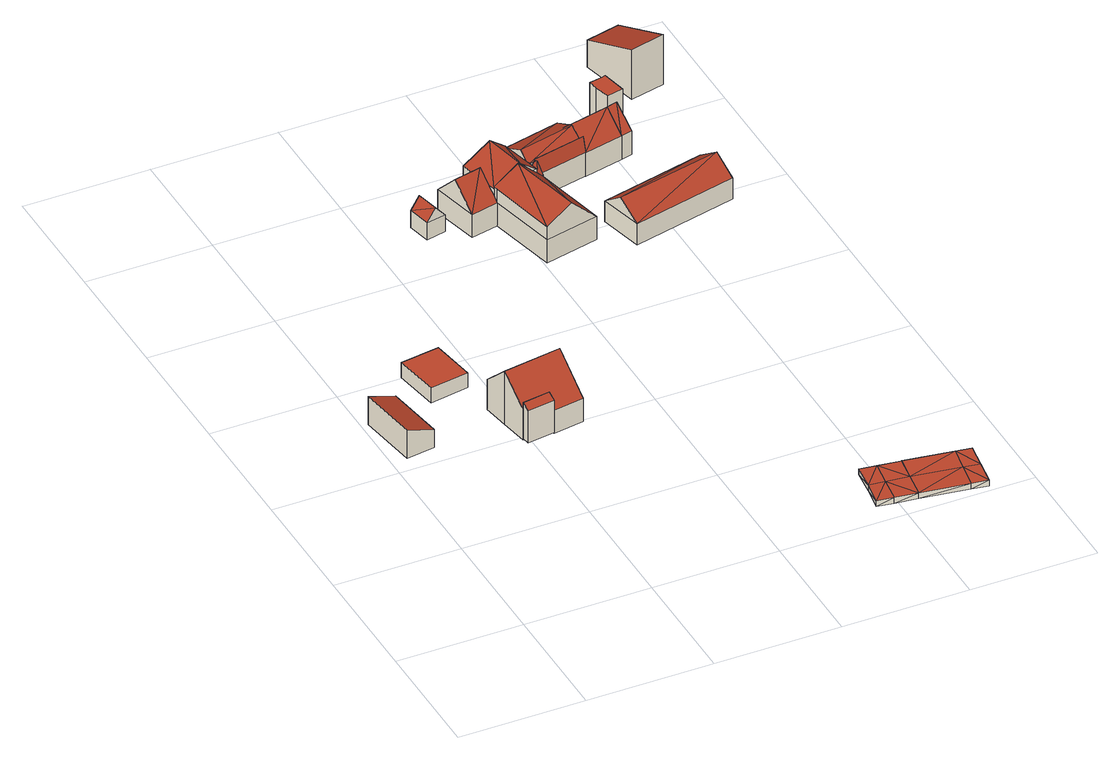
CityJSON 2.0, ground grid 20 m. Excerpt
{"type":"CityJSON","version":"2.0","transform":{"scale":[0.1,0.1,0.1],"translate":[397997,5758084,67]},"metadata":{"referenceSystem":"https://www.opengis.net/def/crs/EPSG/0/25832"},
"CityObjects":{
"building1":{"type":"Building","attributes":{"Gemeindeschluessel":"05515000","Geometrietyp2DReferenz":"3000","function":"31001_2700","roofType":"2100","measuredHeight":4.87},"geometry":[{"type":"Solid","lod":"2","boundaries":[[[[0,1,2,3]],[[4,5,1,0]],[[6,7,5,4]],[[3,2,7,6]],[[4,0,3,6]],[[1,5,7,2]]]],"semantics":{"surfaces":[{"type":"WallSurface"},{"type":"RoofSurface"},{"type":"GroundSurface"}],"values":[[0,0,0,0,1,2]]}}]},
"building2":{"type":"Building","attributes":{"Gemeindeschluessel":"05515000","Geometrietyp2DReferenz":"3000","function":"31001_2460","roofType":"1000","measuredHeight":2.56},"geometry":[{"type":"Solid","lod":"2","boundaries":[[[[8,9,10,11]],[[12,13,9,8]],[[14,15,13,12]],[[11,10,15,14]],[[12,8,11,14]],[[9,13,15,10]]]],"semantics":{"surfaces":[{"type":"WallSurface"},{"type":"RoofSurface"},{"type":"GroundSurface"}],"values":[[0,0,0,0,1,2]]}}]},
"building3":{"type":"Building","attributes":{"Gemeindeschluessel":"05515000","Geometrietyp2DReferenz":"3000","function":"51009_1610","roofType":"2100","measuredHeight":6.29},"geometry":[{"type":"Solid","lod":"2","boundaries":[[[[16,17,18,19]],[[20,21,17,16]],[[22,23,21,20]],[[19,18,23,22]],[[20,16,19,22]],[[17,21,23,18]]]],"semantics":{"surfaces":[{"type":"WallSurface"},{"type":"RoofSurface"},{"type":"GroundSurface"}],"values":[[0,0,0,0,1,2]]}}]},
"building4":{"type":"Building","attributes":{"Gemeindeschluessel":"05515000","Geometrietyp2DReferenz":"3000","function":"31001_1000","roofType":"3100","measuredHeight":9.32},"address":[{"country":"Germany","locality":"Münster","thoroughfareNumber":"140","thoroughfareName":"Havixbecker Straße"}],"geometry":[{"type":"Solid","lod":"2","boundaries":[[[[24,25,26,27]],[[28,29,25,24]],[[30,31,29,28]],[[32,33,31,30]],[[34,35,33,32]],[[36,37,35,34]],[[38,39,37,36]],[[27,26,39,38]],[[32,30,28,34]],[[24,27,38,36,34,28]],[[25,29,31,33,35,37,39,26]]]],"semantics":{"surfaces":[{"type":"WallSurface"},{"type":"RoofSurface"},{"type":"GroundSurface"}],"values":[[0,0,0,0,0,0,0,0,1,1,2]]}}]},
"building5":{"type":"Building","attributes":{"Gemeindeschluessel":"05515000","Geometrietyp2DReferenz":"3000","function":"31001_1310","roofType":"3100","measuredHeight":4.83},"geometry":[{"type":"Solid","lod":"2","boundaries":[[[[40,41,42,43]],[[44,45,41,40]],[[46,47,45,44]],[[43,42,47,46]],[[40,48,44]],[[46,49,43]],[[49,48,40]],[[40,43,49]],[[46,44,48]],[[48,49,46]],[[41,45,47,42]]]],"semantics":{"surfaces":[{"type":"WallSurface"},{"type":"RoofSurface"},{"type":"GroundSurface"}],"values":[[0,0,0,0,0,0,1,1,1,1,2]]}}]},
"building6":{"type":"Building","attributes":{"Geometrietyp2DReferenz":"2000","Gemeindeschluessel":"05515000","function":"53001_1800","roofType":"9999","measuredHeight":1},"geometry":[{"type":"Solid","lod":"2","boundaries":[[[[50,51,52]],[[51,53,52]],[[54,55,50]],[[55,51,50]],[[56,57,54]],[[57,55,54]],[[58,59,56]],[[59,57,56]],[[60,61,58]],[[61,59,58]],[[62,63,60]],[[63,61,60]],[[64,65,62]],[[65,63,62]],[[66,67,64]],[[67,65,64]],[[68,69,66]],[[69,67,66]],[[70,71,68]],[[71,69,68]],[[72,73,70]],[[73,71,70]],[[74,75,72]],[[75,73,72]],[[52,53,74]],[[53,75,74]],[[53,51,55]],[[53,55,76]],[[76,55,77]],[[77,55,57]],[[77,57,59]],[[77,59,61]],[[77,61,78]],[[78,61,65]],[[65,61,63]],[[75,53,76]],[[75,76,73]],[[73,76,71]],[[71,76,77]],[[71,77,78]],[[71,78,69]],[[69,78,67]],[[67,78,65]],[[52,54,50]],[[52,79,54]],[[79,80,54]],[[80,56,54]],[[80,58,56]],[[80,60,58]],[[80,81,60]],[[81,64,60]],[[64,62,60]],[[74,79,52]],[[74,72,79]],[[70,68,81]],[[72,70,79]],[[70,80,79]],[[70,81,80]],[[68,66,81]],[[66,64,81]]]],"semantics":{"surfaces":[{"type":"WallSurface"},{"type":"GroundSurface"},{"type":"RoofSurface"}],"values":[[0,0,0,0,0,0,0,0,0,0,0,0,0,0,0,0,0,0,0,0,0,0,0,0,0,0,1,1,1,1,1,1,1,1,1,1,1,1,1,1,1,1,1,2,2,2,2,2,2,2,2,2,2,2,2,2,2,2,2,2]]}}]},
"building7":{"type":"Building","attributes":{"Gemeindeschluessel":"05515000","Geometrietyp2DReferenz":"3000","function":"31001_1000"},"address":[{"country":"Germany","locality":"Münster","thoroughfareNumber":"138","thoroughfareName":"Havixbecker Straße"}],"children":["building7-1","building7-2","building7-3","building7-4","building7-5"]},
"building7-1":{"type":"BuildingPart","attributes":{"roofType":"3100","measuredHeight":7.08},"parents":["building7"],"geometry":[{"type":"Solid","lod":"2","boundaries":[[[[82,83,84,85,86]],[[87,88,89,90,91,92]],[[93,94,95,82]],[[82,86,96,93]],[[87,92,97,94]],[[94,93,98,87]],[[84,89,88,85]],[[99,92,91]],[[83,82,100]],[[84,83,90,89]],[[83,100,99,91,90]],[[88,87,86,85]],[[100,82,95]],[[92,99,97]],[[97,99,100,95,94]],[[93,96,98]],[[98,96,86,87]]]],"semantics":{"surfaces":[{"type":"WallSurface"},{"type":"RoofSurface"},{"type":"GroundSurface"},{"type":"ClosureSurface"}],"values":[[0,0,1,1,1,1,2,0,0,3,3,3,0,0,3,0,3]]}}]},
"building7-2":{"type":"BuildingPart","attributes":{"roofType":"3100","measuredHeight":8.13},"parents":["building7"],"geometry":[{"type":"Solid","lod":"2","boundaries":[[[[101,86,85,102,103,104]],[[104,105,101]],[[106,107,108,105]],[[105,104,109,110,106]],[[108,111,98,96,101]],[[101,105,108]],[[102,85,88,112,113]],[[109,104,103]],[[106,110,114]],[[113,115,103,102]],[[115,114,110,109,103]],[[88,87,98,111,116,117,112]],[[86,101,96]],[[85,86,87,88]],[[86,96,98,87]],[[111,118,116]],[[113,112,117,115]],[[117,116,118,106,114,115]],[[108,107,118,111]],[[107,106,118]]]],"semantics":{"surfaces":[{"type":"WallSurface"},{"type":"RoofSurface"},{"type":"GroundSurface"},{"type":"ClosureSurface"}],"values":[[0,0,1,1,1,1,2,0,0,3,3,0,0,3,3,0,3,3,0,3]]}}]},
"building7-3":{"type":"BuildingPart","attributes":{"roofType":"3100","measuredHeight":8.34},"parents":["building7"],"geometry":[{"type":"Solid","lod":"2","boundaries":[[[[119,120,121,122]],[[123,124,120,119]],[[125,126,112,117]],[[122,121,126,125]],[[127,122,125]],[[125,116,118,107,128,127]],[[129,127,128]],[[128,130,131,129]],[[129,131,123,119]],[[131,130,106,115,123]],[[127,129,119,122]],[[116,125,117]],[[120,124,113,112,126,121]],[[123,115,113,124]],[[113,115,117,112]],[[107,106,130,128]],[[106,118,116,117,115]],[[118,106,107]]]],"semantics":{"surfaces":[{"type":"WallSurface"},{"type":"RoofSurface"},{"type":"GroundSurface"},{"type":"ClosureSurface"}],"values":[[0,0,0,0,1,1,1,1,0,0,0,0,2,3,3,0,3,3]]}}]},
"building7-4":{"type":"BuildingPart","attributes":{"roofType":"3100","measuredHeight":7.27},"parents":["building7"],"geometry":[{"type":"Solid","lod":"2","boundaries":[[[[132,133,84,83]],[[134,135,133,132]],[[136,137,135,134]],[[132,138,134]],[[139,138,132]],[[132,83,100,95,139]],[[136,134,138]],[[138,139,97,99,91,136]],[[133,135,137,89,84]],[[137,136,90,89]],[[89,90,83,84]],[[95,94,97,139]],[[90,136,91]],[[100,83,90,91,99]],[[95,100,99,97,94]]]],"semantics":{"surfaces":[{"type":"WallSurface"},{"type":"RoofSurface"},{"type":"GroundSurface"},{"type":"ClosureSurface"}],"values":[[0,0,0,0,1,1,1,1,2,0,3,0,0,3,3]]}}]},
"building7-5":{"type":"BuildingPart","attributes":{"roofType":"3100","measuredHeight":7.85},"parents":["building7"],"geometry":[{"type":"Solid","lod":"2","boundaries":[[[[140,141,124,123]],[[142,143,141,140]],[[103,102,143,142]],[[140,144,142]],[[140,123,114,110,145]],[[145,144,140]],[[144,145,109,103]],[[103,142,144]],[[141,143,102,113,124]],[[102,103,115,113]],[[113,115,123,124]],[[114,123,115]],[[145,110,109]],[[109,110,114,115,103]]]],"semantics":{"surfaces":[{"type":"WallSurface"},{"type":"RoofSurface"},{"type":"GroundSurface"},{"type":"ClosureSurface"}],"values":[[0,0,0,0,1,1,1,1,2,3,3,0,0,3]]}}]},
"building8":{"type":"Building","attributes":{"Gemeindeschluessel":"05515000","Geometrietyp2DReferenz":"3000","function":"51009_1610","roofType":"5000","measuredHeight":6.51},"geometry":[{"type":"Solid","lod":"2","boundaries":[[[[146,147,148,149]],[[150,151,147,146]],[[152,153,151,150]],[[154,155,153,152]],[[156,157,155,154]],[[149,148,157,156]],[[158,159,156,154,160]],[[154,152,160]],[[160,152,150,158]],[[159,158,150,146,161]],[[146,149,161]],[[161,149,156,159]],[[147,151,153,155,157,148]]]],"semantics":{"surfaces":[{"type":"WallSurface"},{"type":"RoofSurface"},{"type":"GroundSurface"}],"values":[[0,0,0,0,0,0,1,0,1,1,1,1,2]]}}]},
"building9":{"type":"Building","attributes":{"Gemeindeschluessel":"05515000","Geometrietyp2DReferenz":"3000","function":"31001_2460","roofType":"3100","measuredHeight":6.17},"geometry":[{"type":"Solid","lod":"2","boundaries":[[[[162,163,164,165]],[[166,167,163,162]],[[168,169,167,166]],[[165,164,169,168]],[[162,170,166]],[[168,171,165]],[[162,165,171]],[[171,170,162]],[[170,171,168]],[[168,166,170]],[[163,167,169,164]]]],"semantics":{"surfaces":[{"type":"WallSurface"},{"type":"RoofSurface"},{"type":"GroundSurface"}],"values":[[0,0,0,0,0,0,1,1,1,1,2]]}}]},
"building10":{"type":"Building","attributes":{"Gemeindeschluessel":"05515000","Geometrietyp2DReferenz":"3000","function":"51009_1610","roofType":"3100","measuredHeight":7.27},"geometry":[{"type":"Solid","lod":"2","boundaries":[[[[172,173,133,132]],[[174,175,173,172]],[[134,135,175,174]],[[132,133,135,134]],[[172,176,174]],[[134,138,132]],[[138,176,172]],[[172,132,138]],[[134,174,176]],[[176,138,134]],[[173,175,135,133]]]],"semantics":{"surfaces":[{"type":"WallSurface"},{"type":"RoofSurface"},{"type":"GroundSurface"}],"values":[[0,0,0,0,0,0,1,1,1,1,2]]}}]},
"building11":{"type":"Building","attributes":{"Gemeindeschluessel":"05515000","Geometrietyp2DReferenz":"3000","function":"31001_2000","roofType":"9999","measuredHeight":6},"geometry":[{"type":"Solid","lod":"2","boundaries":[[[[177,178,179,180,181,182]],[[180,183,184,181]],[[179,185,183,180]],[[178,186,185,179]],[[177,187,186,178]],[[182,188,187,177]],[[181,184,188,182]],[[183,185,186,187,188,184]]]],"semantics":{"surfaces":[{"type":"RoofSurface"},{"type":"WallSurface"},{"type":"GroundSurface"}],"values":[[0,1,1,1,1,1,1,2]]}}]},
"building12":{"type":"Building","attributes":{"Gemeindeschluessel":"05515000","Geometrietyp2DReferenz":"3000","function":"31001_2700","roofType":"2100","measuredHeight":8.69},"geometry":[{"type":"Solid","lod":"2","boundaries":[[[[189,190,191,192]],[[193,194,190,189]],[[195,196,194,193]],[[192,191,196,195]],[[193,189,192,195]],[[190,194,196,191]]]],"semantics":{"surfaces":[{"type":"WallSurface"},{"type":"RoofSurface"},{"type":"GroundSurface"}],"values":[[0,0,0,0,1,2]]}}]}
},
"vertices":[
[53,520,40],[53,520,9],[7,514,9],[7,514,58],[67,424,40],[67,424,9],[21,417,58],[21,417,9],
[98,594,35],[98,594,9],[109,521,9],[109,521,35],[160,603,35],[160,603,9],[171,531,35],[171,531,9],
[187,386,74],[187,386,11],[189,373,11],[189,373,67],[231,393,74],[231,393,11],[233,380,67],[233,380,11],
[187,386,61],[187,386,9],[231,393,9],[231,393,61],[180,430,102],[180,430,9],[173,473,61],[173,473,9],[266,488,61],[266,488,9],[273,445,102],[273,445,9],[282,388,49],[282,388,9],[233,380,49],[233,380,9],
[267,912,35],[267,912,6],[275,875,6],[275,875,35],[297,919,35],[297,919,6],[306,882,35],[306,882,6],[282,916,54],[290,879,54],
[579,113,13],[579,113,3],[574,73,13],[574,73,3],[605,109,13],[605,109,3],[641,104,13],[641,104,3],[642,104,13],[642,104,3],[719,92,13],[719,92,3],[744,88,13],[744,88,3],[738,49,13],[738,49,3],[732,9,13],[732,9,3],[706,13,13],[706,13,3],[630,25,13],[630,25,3],[594,30,13],[594,30,3],[568,34,13],[568,34,3],[599,70,3],[635,65,3],[712,53,3],[599,70,13],[635,65,13],[712,53,13],
[529,981,58],[529,981,43],[529,981,2],[438,960,2],[438,960,58],[450,910,58],[450,910,2],[540,931,2],[540,931,43],[540,931,56],[540,931,58],[446,927,73],[536,949,73],[535,954,71],[440,953,61],[538,941,67],[449,914,61],[540,932,58],[532,967,58],
[438,960,61],[364,943,2],[364,943,42],[364,943,61],[410,953,84],[379,875,61],[425,885,84],[425,886,84],[368,924,61],[376,886,61],[454,892,61],[454,892,2],[379,875,2],[379,875,51],[379,875,42],[454,892,55],[454,892,42],[447,891,61],
[405,757,42],[405,757,2],[492,777,2],[492,777,42],[380,867,42],[380,867,2],[466,895,42],[466,895,2],[448,767,86],[422,885,86],[405,757,65],[379,875,65],[380,867,65],
[591,996,43],[591,996,2],[606,932,43],[606,932,2],[543,918,43],[543,918,2],[599,964,75],[536,949,75],
[336,857,42],[336,857,2],[319,932,42],[319,932,2],[328,895,81],[372,905,81],
[454,892,44],[454,892,3],[466,895,3],[466,895,44],[450,910,44],[450,910,3],[540,931,44],[540,931,3],[543,918,44],[543,918,3],[465,900,44],[465,900,3],[458,905,68],[457,904,68],[542,924,68],[459,900,68],
[537,739,39],[537,739,3],[705,779,3],[705,779,39],[520,809,39],[520,809,3],[688,848,39],[688,848,3],[528,774,65],[697,813,65],
[609,1000,43],[609,1000,2],[624,936,43],[624,936,2],[616,968,75],
[618,1001,63],[644,1007,63],[636,1047,63],[630,1045,63],[609,1041,63],[612,1026,63],[630,1045,3],[609,1041,3],[636,1047,3],[644,1007,3],[618,1001,3],[612,1026,3],
[735,1064,91],[735,1064,4],[712,1161,4],[712,1161,51],[680,1051,91],[680,1051,4],[657,1148,51],[657,1148,4]
]}
